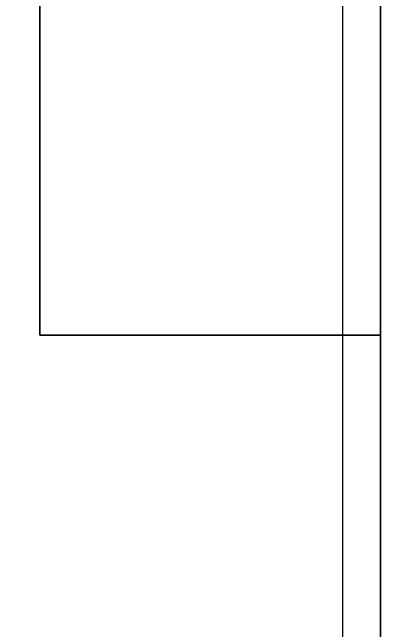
# Model space of a CAD drawing. Header units: millimetres. Extents: x 149919 to 150445, y 136651 to 136866.
# Drawn here: x 150364.77 to 150370.66, y 136744.69 to 136754.58 of the extents above; entities that cross this region are included whole.
import ezdxf

# ---------------------------------------------------------------- set-up
doc = ezdxf.new("R2010")
doc.units = ezdxf.units.MM
doc.header["$LTSCALE"] = 0.25
doc.linetypes.add('XKITLINE00', pattern=[0])
doc.layers.add('Wall', color=7, linetype='Continuous')

# ---------------------------------------------------------------- blocks, each defined once
blk = doc.blocks.new('çatıı')
at = {"color": 8, "linetype": 'XKITLINE00'}
blk.add_line((22823.8, 10620.27), (22823.8, 8951.04), dxfattribs=at)

msp = doc.modelspace()

# ---------------------------------------------------------------- block references
at = {"xscale": 0.009999943142843078, "yscale": 0.009999943142843078, "zscale": 0.009999943142843078}
msp.add_blockref('çatıı', (150141.8141, 136650.3731), dxfattribs=at)

# ---------------------------------------------------------------- meshes
at = {"layer": 'Wall'}
mesh = msp.add_polyface(dxfattribs=at)
corners = [(150370.6634, 136778.7344), (150370.6634, 136778.7344, 0.2), (150370.6634, 136724.5744), (150370.6634, 136724.5744, 0.2), (150265.6634, 136724.5744), (150265.6634, 136724.5744, 0.2), (150265.6634, 136792.5744), (150265.6634, 136792.5744, 0.2), (150370.6634, 136792.5744), (150370.6634, 136792.5744, 0.2), (150370.6634, 136778.7344), (150370.6634, 136778.7344, 0.2)]
mesh.append_faces([[corners[k] for k in face] for face in [(0, 1, 3, 2), (2, 3, 5, 4), (4, 5, 7, 6), (6, 7, 9, 8), (8, 9, 11, 10)]], dxfattribs={"color": 7})
mesh = msp.add_polyface(dxfattribs=at)
corners = [(150370.6634, 136778.7344), (150370.6634, 136778.7344, 0.2), (150354.2133, 136778.7344), (150354.2133, 136778.7344, 0.2), (150354.2133, 136765.8869), (150354.2133, 136765.8869, 0.2), (150352.8134, 136764.5835), (150352.8134, 136764.5835, 0.2), (150351.7146, 136763.0176), (150351.7146, 136763.0176, 0.2), (150350.9659, 136761.2576), (150350.9659, 136761.2576, 0.2), (150350.5996, 136759.3801), (150350.5996, 136759.3801, 0.2), (150350.6308, 136757.4676), (150350.6308, 136757.4676, 0.2), (150351.0596, 136755.6032), (150351.0596, 136755.6032, 0.2), (150351.8658, 136753.8688), (150351.8658, 136753.8688, 0.2), (150353.0158, 136752.3401), (150353.0158, 136752.3401, 0.2), (150354.2133, 136751.2619), (150354.2133, 136751.2619, 0.2), (150354.2133, 136738.4144), (150354.2133, 136738.4144, 0.2), (150370.6634, 136738.4144), (150370.6634, 136738.4144, 0.2)]
mesh.append_faces([[corners[k] for k in face] for face in [(0, 1, 3, 2), (2, 3, 5, 4), (4, 5, 7, 6), (6, 7, 9, 8), (8, 9, 11, 10), (10, 11, 13, 12), (12, 13, 15, 14), (14, 15, 17, 16), (16, 17, 19, 18), (18, 19, 21, 20), (20, 21, 23, 22), (22, 23, 25, 24), (24, 25, 27, 26)]], dxfattribs={"color": 7})
mesh = msp.add_polyface(dxfattribs=at)
corners = [(150370.6634, 136767.7344), (150370.6634, 136767.7344, 0.2), (150365.2134, 136767.7344), (150365.2134, 136767.7344, 0.2), (150365.2134, 136749.4144), (150365.2134, 136749.4144, 0.2), (150370.6634, 136749.4144), (150370.6634, 136749.4144, 0.2)]
mesh.append_faces([[corners[k] for k in face] for face in [(0, 1, 3, 2), (2, 3, 5, 4), (4, 5, 7, 6)]], dxfattribs={"color": 7})

doc.saveas('drawing.dxf')
